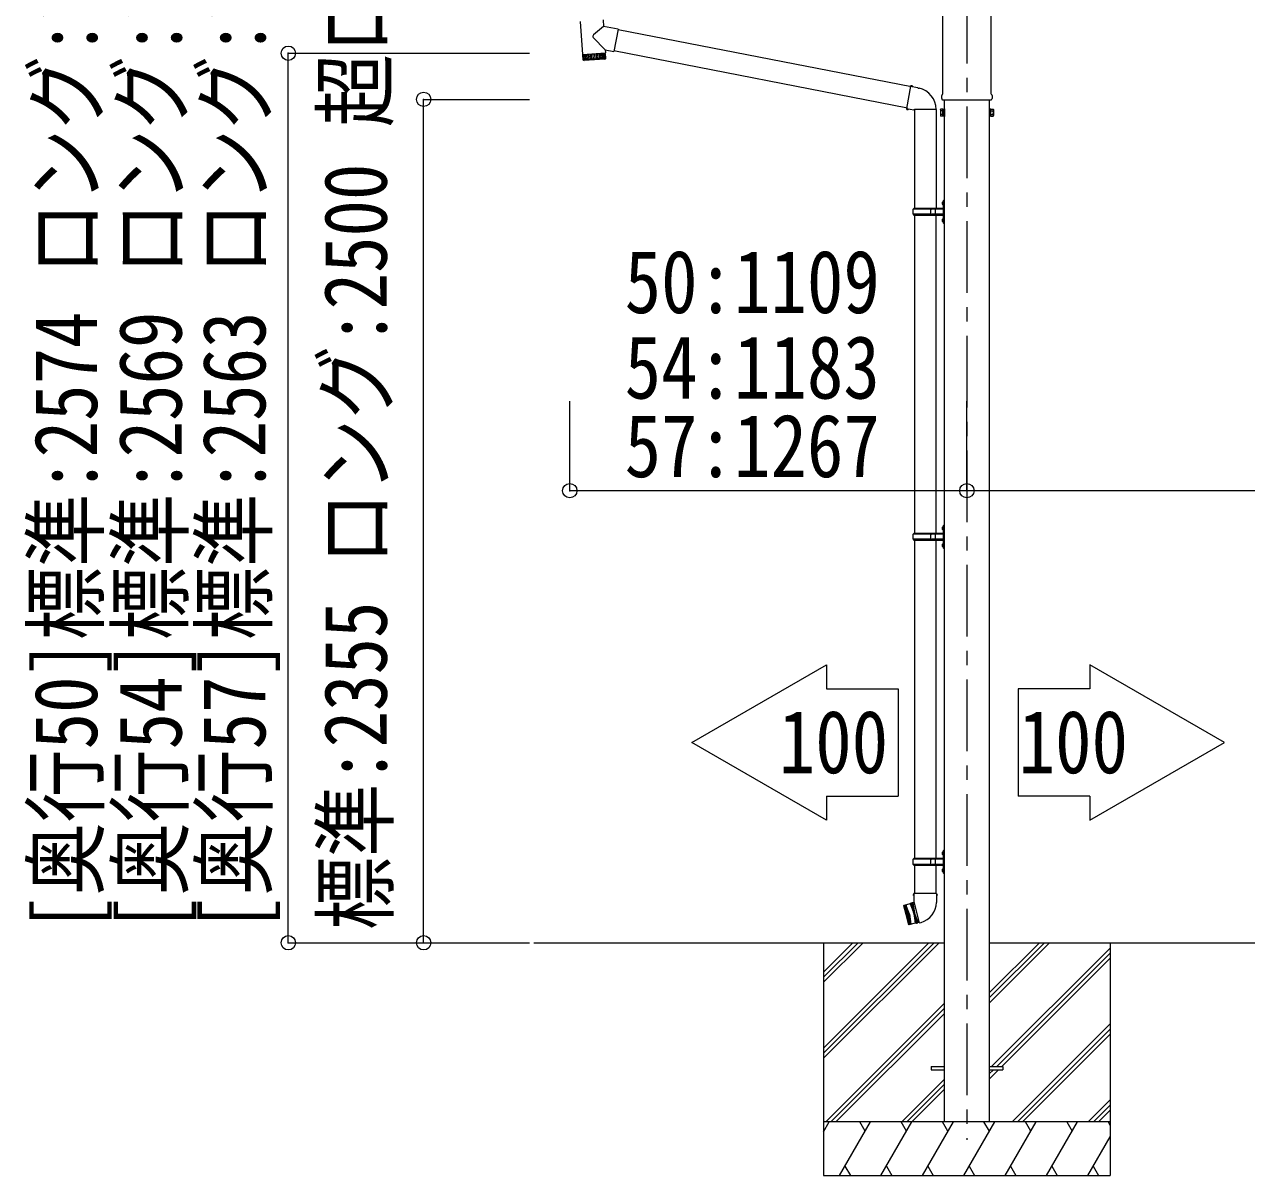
# Model space of a CAD drawing. Units: millimetres, scale not verified. Extents: x -11243 to 11243, y -7760 to 7760.
# Drawn here: x 1104 to 4516, y -5109 to -1895 of the extents above; entities that cross this region are included whole.
import ezdxf
from ezdxf.enums import TextEntityAlignment as Align

# ---------------------------------------------------------------- set-up
doc = ezdxf.new("R2010")
doc.units = ezdxf.units.MM
doc.header["$LTSCALE"] = 40
doc.header["$PDMODE"] = 32
doc.header["$PDSIZE"] = 40
doc.linetypes.add('CHAIN1', pattern=[8, 5, -1, 1, -1])
for name, color, linetype, lineweight in [('0-0_0', 7, 'Continuous', 9), ('0-1_本体', 5, 'CHAIN1', 9), ('0-3_ELV2', 4, 'Continuous', 9), ('0-6_OTH_LINE', 7, 'Continuous', 9), ('0-9_OUTLINE', 7, 'Continuous', 9), ('0-E_DET2', 6, 'Continuous', 9)]:
    doc.layers.add(name, color=color, linetype=linetype, lineweight=lineweight)
doc.styles.add('ＭＳ ゴシック', font='')
doc.styles.get('ＭＳ ゴシック').set_extended_font_data('MS Gothic')

msp = doc.modelspace()

# ---------------------------------------------------------------- linework, layer by layer
at = {"layer": '0-0_0'}
for p, q in [((2526.47, -4459.39), (3672.53, -4459.39)), ((3335.03, -4459.39), (3335.03, -5109.39)), ((3335.03, -4753.56), (3629.21, -4459.39)), ((3335.03, -4767.7), (3643.35, -4459.39)), ((3335.03, -4781.85), (3657.49, -4459.39)), ((3335.03, -4569.72), (3445.36, -4459.39)), ((3335.03, -4555.57), (3431.22, -4459.39)), ((3335.03, -4541.43), (3417.08, -4459.39)), ((3797.53, -4459.39), (6572.45, -4459.39)), ((3797.53, -4627.72), (3965.86, -4459.39)), ((3797.53, -4613.57), (3951.72, -4459.39)), ((3797.53, -4599.43), (3937.58, -4459.39)), ((4135.03, -4459.39), (4135.03, -5109.39)), ((3804.21, -4804.89), (4135.03, -4474.07)), ((3818.35, -4804.89), (4135.03, -4488.21)), ((3832.49, -4804.89), (4135.03, -4502.35)), ((3341.34, -4959.39), (3672.53, -4628.2)), ((3355.48, -4959.39), (3672.53, -4642.34)), ((3369.62, -4959.39), (3672.53, -4656.48)), ((3861.84, -4959.39), (4135.03, -4686.2)), ((3875.98, -4959.39), (4135.03, -4700.34)), ((3890.12, -4959.39), (4135.03, -4714.48)), ((3672.53, -4840.33), (3553.47, -4959.39)), ((3797.53, -4839.85), (3823.49, -4813.89)), ((3797.53, -4825.7), (3809.35, -4813.89)), ((3567.61, -4959.39), (3672.53, -4854.47)), ((3581.76, -4959.39), (3672.53, -4868.61)), ((4073.97, -4959.39), (4135.03, -4898.33)), ((4088.11, -4959.39), (4135.03, -4912.47)), ((4102.26, -4959.39), (4135.03, -4926.61)), ((4135.03, -4959.39), (3335.03, -4959.39)), ((3335.03, -4986.89), (3350.91, -4959.39)), ((3379.78, -5109.39), (3466.38, -4959.39)), ((3451.38, -4985.37), (3436.38, -4959.39)), ((3495.25, -5109.39), (3581.85, -4959.39)), ((3566.85, -4985.37), (3551.85, -4959.39)), ((3610.72, -5109.39), (3697.32, -4959.39)), ((3682.32, -4985.37), (3667.32, -4959.39)), ((3726.19, -5109.39), (3812.79, -4959.39)), ((3797.79, -4985.37), (3782.79, -4959.38)), ((3841.66, -5109.39), (3928.26, -4959.39)), ((3913.26, -4985.37), (3898.26, -4959.39)), ((3957.13, -5109.39), (4043.73, -4959.39)), ((4013.73, -4959.39), (4028.73, -4985.37)), ((4129.2, -4959.39), (4135.03, -4969.49)), ((4072.6, -5109.39), (4135.03, -5001.25)), ((3394.77, -5083.41), (3409.77, -5109.39)), ((3510.25, -5083.41), (3525.24, -5109.39)), ((3625.72, -5083.41), (3640.72, -5109.39)), ((3741.19, -5083.41), (3756.19, -5109.39)), ((3856.66, -5083.41), (3871.65, -5109.39)), ((3972.13, -5083.41), (3987.12, -5109.39)), ((4087.6, -5083.41), (4102.59, -5109.39)), ((3335.03, -5109.39), (4135.03, -5109.39))]:
    msp.add_line(p, q, dxfattribs=at)
at = {"layer": '0-1_本体'}
msp.add_line((3735.03, -1804.56), (3735.03, -5010), dxfattribs=at)
at = {"layer": '0-3_ELV2'}
for p, q in [((3666.78, -1833.36), (3666.78, -2090.11)), ((3803.28, -2090.11), (3803.28, -1833.36)), ((3664.78, -2101.99), (3664.78, -2093.99)), ((3666.48, -2105.39), (3666.48, -2105.39)), ((3666.57, -2090.52), (3666.57, -2090.52)), ((3666.78, -2105.49), (3666.76, -2105.49)), ((3666.78, -2105.49), (3803.28, -2105.49)), ((3672.53, -4959.39), (3672.53, -2105.49)), ((3797.53, -2105.49), (3797.53, -4959.39)), ((3803.3, -2105.49), (3803.28, -2105.49)), ((3803.49, -2090.52), (3803.49, -2090.52)), ((3805.28, -2093.99), (3805.28, -2101.99)), ((3661.03, -2132.89), (3661.79, -2131.57)), ((3661.03, -2132.89), (3661.03, -2149.89)), ((3668.03, -2131.57), (3661.79, -2131.57)), ((3668.03, -2136.48), (3661.79, -2136.48)), ((3668.03, -2146.29), (3661.79, -2146.29)), ((3668.03, -2151.2), (3668.03, -2131.57)), ((3668.03, -2132.19), (3670.53, -2132.19)), ((3802.03, -2132.19), (3799.53, -2132.19)), ((3802.03, -2151.2), (3802.03, -2131.57)), ((3802.03, -2131.57), (3808.27, -2131.57)), ((3802.03, -2136.48), (3808.27, -2136.48)), ((3802.03, -2146.29), (3808.27, -2146.29)), ((3809.03, -2132.89), (3808.27, -2131.57)), ((3809.03, -2132.89), (3809.03, -2149.89)), ((3661.03, -2149.89), (3661.79, -2151.2)), ((3668.03, -2151.2), (3661.79, -2151.2)), ((3670.53, -2150.59), (3668.03, -2150.59)), ((3797.53, -2151.89), (3799.53, -2151.89)), ((3799.53, -2150.59), (3802.03, -2150.59)), ((3802.03, -2151.2), (3808.27, -2151.2)), ((3809.03, -2149.89), (3808.27, -2151.2)), ((3635.03, -4804.89), (3672.53, -4804.89)), ((3635.03, -4804.89), (3635.03, -4813.89)), ((3797.53, -4804.89), (3835.03, -4804.89)), ((3835.03, -4804.89), (3835.03, -4813.89)), ((3635.03, -4813.89), (3672.53, -4813.89)), ((3797.53, -4813.89), (3835.03, -4813.89))]:
    msp.add_line(p, q, dxfattribs=at)
for points in [[(3666.59, -2105.45), (3666.53, -2105.42), (3666.48, -2105.39)], [(3666.76, -2105.49), (3666.6, -2105.45), (3666.59, -2105.45)], [(3803.47, -2105.45), (3803.31, -2105.49), (3803.3, -2105.49)], [(3803.58, -2105.39), (3803.58, -2105.39), (3803.47, -2105.45)], [(3799.53, -2151.89), (3799.53, -2130.89), (3797.53, -2130.89)]]:
    msp.add_lwpolyline(points, dxfattribs=at)
msp.add_lwpolyline([(3670.53, -2151.89), (3670.53, -2130.89), (3672.53, -2130.89), (3672.53, -2151.89)], close=True, dxfattribs=at)
for centre, radius, start, end in [((3669.03, -2093.99), 4.25, 125.37642, 180), ((3669.03, -2101.99), 4.25, 180, 233.11111), ((3666.28, -2090.11), 0.5, 305.4181, 359.95288), ((3803.78, -2090.11), 0.5, 180.04713, 234.58188), ((3801.03, -2093.99), 4.25, 0, 54.62358), ((3801.03, -2101.99), 4.25, 306.88889, 0), ((3665.37, -2134.03), 4.34, 145.61575, 214.38425), ((3677.27, -2141.39), 16.24, 162.41205, 197.58795), ((3665.37, -2148.75), 4.34, 145.61575, 214.38425), ((3804.68, -2134.03), 4.34, 325.61575, 34.38425), ((3792.79, -2141.39), 16.24, 342.41205, 17.58795), ((3804.68, -2148.75), 4.34, 325.61575, 34.38425)]:
    msp.add_arc(centre, radius, start, end, dxfattribs=at)
at = {"layer": '0-6_OTH_LINE', "color": 6}
for p, q in [((2626.47, -3197.06), (2626.47, -2947.06)), ((3735.03, -3197.06), (3735.03, -2947.06)), ((3735.03, -3197.06), (2626.47, -3197.06)), ((6635.03, -3197.06), (3735.03, -3197.06))]:
    msp.add_line(p, q, dxfattribs=at)
at = {"layer": '0-6_OTH_LINE'}
for p, q in [((3342.73, -3683.03), (3342.73, -3750.23)), ((4078.68, -3683.03), (4078.68, -3750.23)), ((3342.73, -4049.83), (3543.13, -4049.83)), ((4078.68, -4049.83), (3878.28, -4049.83)), ((4078.68, -4049.83), (4078.68, -4117.03))]:
    msp.add_line(p, q, dxfattribs=at)
for points in [[(3342.73, -4049.83), (3342.73, -4117.03), (2966.87, -3900.03), (3342.73, -3683.03)], [(4078.68, -4117.03), (4454.53, -3900.03), (4078.68, -3683.03)], [(3342.73, -3750.23), (3543.13, -3750.23), (3543.13, -4049.83)], [(4078.68, -3750.23), (3878.28, -3750.23), (3878.28, -4049.83)]]:
    msp.add_lwpolyline(points, dxfattribs=at)
at = {"layer": '0-6_OTH_LINE', "color": 6}
for p in [(2626.47, -3197.06), (3735.03, -3197.06)]:
    msp.add_point(p, dxfattribs=at)
at = {"layer": '0-9_OUTLINE'}
for p, q in [((2655.78, -1887.25), (2662.23, -1979.42)), ((2720.9, -1901), (2692.6, -1924.46)), ((2719.63, -1882.78), (2720.9, -1901)), ((2761.66, -1908.92), (2720.9, -1901)), ((2761.66, -1908.92), (2749.6, -1970.96)), ((2725.47, -1966.27), (2692.19, -1931.78)), ((3580.13, -2069.8), (2761.33, -1910.64)), ((2662.23, -1979.42), (2726.07, -1974.96)), ((2726.14, -1975.96), (2662.3, -1980.42)), ((2686.5, -1978.73), (2687.55, -1993.69)), ((2690.89, -1978.42), (2691.93, -1993.38)), ((2695.34, -1978.11), (2696.38, -1993.07)), ((2699.77, -1977.8), (2700.81, -1992.76)), ((2704.09, -1977.5), (2705.13, -1992.46)), ((2708.22, -1977.21), (2709.26, -1992.17)), ((2712.07, -1976.94), (2713.12, -1991.9)), ((2715.58, -1976.69), (2716.63, -1991.66)), ((2718.68, -1976.48), (2719.72, -1991.44)), ((2721.29, -1976.29), (2722.34, -1991.26)), ((2721.59, -1975.27), (2721.64, -1976.27)), ((2723.38, -1976.15), (2724.43, -1991.11)), ((2724.91, -1976.04), (2725.95, -1991.01)), ((2725.47, -1966.27), (2726.07, -1974.96)), ((2725.47, -1966.27), (2749.6, -1970.96)), ((2726.83, -1988.99), (2726.14, -1975.96)), ((3569.76, -2128.6), (2749.93, -1969.24)), ((2662.3, -1980.42), (2663.44, -1993.42)), ((2664.02, -1994.95), (2663, -1980.37)), ((2663.43, -1993.37), (2726.82, -1988.94)), ((2664.23, -1980.28), (2665.27, -1995.25)), ((2667.08, -1995.12), (2666.04, -1980.16)), ((2724.04, -1992.14), (2666.64, -1996.16)), ((2666.72, -1979.11), (2666.81, -1980.1)), ((2668.4, -1979.99), (2669.44, -1994.96)), ((2672.31, -1994.76), (2671.26, -1979.79)), ((2675.62, -1994.53), (2674.57, -1979.56)), ((2678.26, -1979.3), (2679.31, -1994.27)), ((2682.26, -1979.02), (2683.31, -1993.99)), ((3577.98, -2067.39), (3566.92, -2130.12)), ((3577.98, -2067.39), (3579.12, -2065.41)), ((3577.98, -2067.39), (3597.61, -2071.21)), ((3579.12, -2065.41), (3582.69, -2066.04)), ((3582.69, -2066.04), (3583.1, -2068.39)), ((3597.61, -2071.21), (3599.3, -2072.84)), ((3599.3, -2072.84), (3601.42, -2073.29)), ((3566.92, -2130.12), (3567.31, -2132.38)), ((3566.92, -2130.12), (3586.67, -2133.25)), ((3567.31, -2132.38), (3570.88, -2133.01)), ((3570.88, -2133.01), (3572.07, -2130.94)), ((3586.67, -2133.25), (3588.88, -2132.27)), ((3588.88, -2132.27), (3588.88, -2132.3)), ((3589.04, -2132.5), (3589.74, -2132.62)), ((3589.18, -2132.52), (3589.18, -2409.39)), ((3648.21, -2132.66), (3589.85, -2132.66)), ((3649.01, -2132.5), (3648.32, -2132.62)), ((3648.88, -2132.52), (3648.88, -2409.39)), ((3670.53, -2385.89), (3668.53, -2387.89)), ((3668.53, -2387.89), (3668.53, -2448.89)), ((3670.53, -2385.89), (3670.53, -2450.89)), ((3670.53, -2385.89), (3672.53, -2385.89)), ((3585.53, -2411.39), (3586.53, -2409.39)), ((3585.53, -2425.39), (3585.53, -2411.39)), ((3634.02, -2411.39), (3585.53, -2411.39)), ((3668.03, -2409.39), (3586.53, -2409.39)), ((3634.02, -2427.39), (3634.02, -2409.39)), ((3634.78, -2409.39), (3636.78, -2411.39)), ((3668.03, -2411.39), (3636.78, -2411.39)), ((3647.15, -2411.39), (3645.15, -2409.39)), ((3647.15, -2425.39), (3647.15, -2411.39)), ((3666.23, -2392.24), (3668.27, -2393.24)), ((3667.5, -2390.24), (3668.13, -2390.24)), ((3667.5, -2390.24), (3667.5, -2398.54)), ((3667.5, -2398.54), (3668.13, -2398.54)), ((3668.13, -2390.24), (3668.53, -2390.64)), ((3668.27, -2393.24), (3668.88, -2394.39)), ((3585.53, -2425.39), (3586.53, -2427.39)), ((3634.02, -2425.39), (3585.53, -2425.39)), ((3586.53, -2427.39), (3668.03, -2427.39)), ((3588.68, -2427.39), (3588.68, -3316.88)), ((3634.78, -2427.39), (3636.78, -2425.39)), ((3668.03, -2425.39), (3636.78, -2425.39)), ((3647.15, -2425.39), (3645.15, -2427.39)), ((3648.38, -2427.39), (3648.38, -3316.88)), ((3666.23, -2440.24), (3668.27, -2441.24)), ((3667.5, -2438.24), (3668.13, -2438.24)), ((3667.5, -2438.24), (3667.5, -2446.54)), ((3667.5, -2446.54), (3668.13, -2446.54)), ((3668.13, -2438.24), (3668.13, -2446.54)), ((3668.13, -2438.24), (3668.53, -2438.64)), ((3668.13, -2446.54), (3668.53, -2446.14)), ((3668.27, -2441.24), (3668.88, -2442.39)), ((3668.53, -2448.89), (3670.53, -2450.89)), ((3672.53, -2450.89), (3670.53, -2450.89)), ((3666.23, -3299.74), (3668.27, -3300.74)), ((3667.5, -3297.74), (3668.13, -3297.74)), ((3667.5, -3297.74), (3667.5, -3306.04)), ((3667.5, -3306.04), (3668.13, -3306.04)), ((3668.13, -3297.74), (3668.53, -3298.14)), ((3668.27, -3300.74), (3668.88, -3301.89)), ((3670.53, -3293.39), (3668.53, -3295.39)), ((3668.53, -3295.39), (3668.53, -3356.39)), ((3670.53, -3293.39), (3670.53, -3358.39)), ((3670.53, -3293.39), (3672.53, -3293.39)), ((3585.53, -3318.89), (3586.53, -3316.89)), ((3585.53, -3332.89), (3585.53, -3318.89)), ((3634.02, -3318.89), (3585.53, -3318.89)), ((3585.53, -3332.89), (3586.53, -3334.89)), ((3634.02, -3332.89), (3585.53, -3332.89)), ((3668.03, -3316.89), (3586.53, -3316.89)), ((3586.53, -3334.89), (3668.03, -3334.89)), ((3588.68, -3334.88), (3588.68, -4224.39)), ((3634.02, -3334.89), (3634.02, -3316.89)), ((3634.78, -3316.89), (3636.78, -3318.89)), ((3634.78, -3334.89), (3636.78, -3332.89)), ((3668.03, -3318.89), (3636.78, -3318.89)), ((3668.03, -3332.89), (3636.78, -3332.89)), ((3647.15, -3318.89), (3645.15, -3316.89)), ((3647.15, -3332.89), (3645.15, -3334.89)), ((3647.15, -3332.89), (3647.15, -3318.89)), ((3648.38, -3334.88), (3648.38, -4224.39)), ((3666.23, -3347.74), (3668.27, -3348.74)), ((3667.5, -3345.74), (3668.13, -3345.74)), ((3667.5, -3345.74), (3667.5, -3354.04)), ((3667.5, -3354.04), (3668.13, -3354.04)), ((3668.13, -3345.74), (3668.13, -3354.04)), ((3668.13, -3345.74), (3668.53, -3346.14)), ((3668.13, -3354.04), (3668.53, -3353.64)), ((3668.27, -3348.74), (3668.88, -3349.89)), ((3668.53, -3356.39), (3670.53, -3358.39)), ((3672.53, -3358.39), (3670.53, -3358.39)), ((3585.53, -4226.39), (3586.53, -4224.39)), ((3585.53, -4240.39), (3585.53, -4226.39)), ((3634.02, -4226.39), (3585.53, -4226.39)), ((3668.03, -4224.39), (3586.53, -4224.39)), ((3634.02, -4242.39), (3634.02, -4224.39)), ((3634.78, -4224.39), (3636.78, -4226.39)), ((3668.03, -4226.39), (3636.78, -4226.39)), ((3647.15, -4226.39), (3645.15, -4224.39)), ((3647.15, -4240.39), (3647.15, -4226.39)), ((3666.23, -4207.24), (3668.27, -4208.24)), ((3667.5, -4205.24), (3668.13, -4205.24)), ((3667.5, -4205.24), (3667.5, -4213.54)), ((3667.5, -4213.54), (3668.13, -4213.54)), ((3668.13, -4205.24), (3668.53, -4205.64)), ((3668.27, -4208.24), (3668.88, -4209.39)), ((3670.53, -4200.89), (3668.53, -4202.89)), ((3668.53, -4202.89), (3668.53, -4263.89)), ((3670.53, -4200.89), (3670.53, -4265.89)), ((3670.53, -4200.89), (3672.53, -4200.89)), ((3585.53, -4240.39), (3586.53, -4242.39)), ((3634.02, -4240.39), (3585.53, -4240.39)), ((3586.53, -4242.39), (3668.03, -4242.39)), ((3588.68, -4242.39), (3588.68, -4322.09)), ((3634.78, -4242.39), (3636.78, -4240.39)), ((3668.03, -4240.39), (3636.78, -4240.39)), ((3647.15, -4240.39), (3645.15, -4242.39)), ((3648.38, -4242.39), (3648.38, -4322.09)), ((3666.23, -4255.24), (3668.27, -4256.24)), ((3667.5, -4253.24), (3668.13, -4253.24)), ((3667.5, -4253.24), (3667.5, -4261.54)), ((3667.5, -4261.54), (3668.13, -4261.54)), ((3668.13, -4253.24), (3668.13, -4261.54)), ((3668.13, -4253.24), (3668.53, -4253.64)), ((3668.13, -4261.54), (3668.53, -4261.14)), ((3668.27, -4256.24), (3668.88, -4257.39)), ((3668.53, -4263.89), (3670.53, -4265.89)), ((3672.53, -4265.89), (3670.53, -4265.89)), ((3586.83, -4322.09), (3585.13, -4326.59)), ((3586.86, -4327.09), (3585.13, -4326.59)), ((3650.23, -4322.09), (3586.83, -4322.09)), ((3586.83, -4322.09), (3586.97, -4345.33)), ((3650.23, -4322.09), (3650.08, -4347.09)), ((3558.25, -4355.62), (3558.6, -4355)), ((3558.25, -4355.62), (3572.56, -4409.03)), ((3576.47, -4350.22), (3558.6, -4355)), ((3573.17, -4409.39), (3558.6, -4355)), ((3562.46, -4353.97), (3577.03, -4408.35)), ((3566.85, -4381.94), (3562.46, -4353.97)), ((3564.4, -4353.45), (3578.97, -4407.83)), ((3574.58, -4379.87), (3564.4, -4353.45)), ((3579.11, -4348.47), (3576.47, -4350.22)), ((3579.11, -4348.47), (3581.04, -4347.96)), ((3594.2, -4404.79), (3579.11, -4348.47)), ((3584, -4347.42), (3581.04, -4347.96)), ((3581.04, -4347.96), (3596.13, -4404.27)), ((3586.9, -4346.65), (3584, -4347.42)), ((3584, -4347.42), (3588.58, -4376.11)), ((3586.97, -4345.33), (3586.58, -4345.44)), ((3586.58, -4345.44), (3602.18, -4403.68)), ((3566.85, -4381.94), (3577.03, -4408.35)), ((3574.58, -4379.87), (3578.97, -4407.83)), ((3598.96, -4403.25), (3588.58, -4376.11)), ((3573.17, -4409.39), (3572.56, -4409.03)), ((3591.04, -4404.6), (3573.17, -4409.39)), ((3594.2, -4404.79), (3591.04, -4404.6)), ((3594.2, -4404.79), (3596.13, -4404.27)), ((3598.96, -4403.25), (3596.13, -4404.27)), ((3601.86, -4402.48), (3598.96, -4403.25)), ((3602.18, -4403.68), (3607.09, -4402.37))]:
    msp.add_line(p, q, dxfattribs=at)
for points in [[(3666.23, -2396.54), (3668.27, -2395.54), (3668.88, -2394.39)], [(3668.13, -2390.24), (3668.13, -2398.54), (3668.53, -2398.14)], [(3666.23, -2444.54), (3668.27, -2443.54), (3668.88, -2442.39)], [(3666.23, -3304.04), (3668.27, -3303.04), (3668.88, -3301.89)], [(3668.13, -3297.74), (3668.13, -3306.04), (3668.53, -3305.64)], [(3666.23, -3352.04), (3668.27, -3351.04), (3668.88, -3349.89)], [(3666.23, -4211.54), (3668.27, -4210.54), (3668.88, -4209.39)], [(3668.13, -4205.24), (3668.13, -4213.54), (3668.53, -4213.14)], [(3666.23, -4259.54), (3668.27, -4258.54), (3668.88, -4257.39)], [(3650.23, -4322.09), (3651.73, -4326.59), (3650.2, -4327.09)], [(3576.47, -4350.22), (3586.65, -4376.63), (3591.04, -4404.6)]]:
    msp.add_lwpolyline(points, dxfattribs=at)
for centre, radius, start, end in [((2695.79, -1928.31), 5, 129.65551, 223.97399), ((2666.43, -1993.16), 3, 185, 274.04832), ((2723.83, -1989.15), 3, 274, 3), ((3588.88, -2132.27), 60.3, 359.96938, 78), ((3589.08, -2132.3), 0.2, 180, 260), ((3589.69, -2132.92), 0.3, 57.22653, 80), ((3648.37, -2132.92), 0.3, 100, 122.77347), ((3648.98, -2132.3), 0.2, 280, 359.96938), ((3671.83, -2394.39), 6, 136.21765, 223.78235), ((3668.03, -2408.89), 0.5, 270, 0), ((3668.03, -2410.89), 0.5, 270, 0), ((3671.83, -2442.39), 6, 136.21765, 223.78235), ((3668.03, -2425.89), 0.5, 0, 90), ((3668.03, -2427.89), 0.5, 0, 90), ((3671.83, -3301.89), 6, 136.21765, 223.78235), ((3668.03, -3316.39), 0.5, 270, 0), ((3668.03, -3318.39), 0.5, 270, 0), ((3668.03, -3333.39), 0.5, 0, 90), ((3668.03, -3335.39), 0.5, 0, 90), ((3671.83, -3349.89), 6, 136.21765, 223.78235), ((3671.83, -4209.39), 6, 136.21765, 223.78235), ((3668.03, -4223.89), 0.5, 270, 0), ((3668.03, -4225.89), 0.5, 270, 0), ((3671.83, -4257.39), 6, 136.21765, 223.78235), ((3668.03, -4240.89), 0.5, 0, 90), ((3668.03, -4242.89), 0.5, 0, 90), ((3592.08, -4346.34), 58, 285, 359.65623)]:
    msp.add_arc(centre, radius, start, end, dxfattribs=at)
at = {"layer": '0-E_DET2'}
for p, q in [((1840.76, -1975.61), (2513.8, -1975.61)), ((1840.76, -4459.39), (1840.76, -1975.61)), ((2218.51, -2104.39), (2513.8, -2104.39)), ((2218.51, -4459.39), (2218.51, -2104.39)), ((1840.76, -4459.39), (2513.8, -4459.39)), ((2218.51, -4459.39), (2513.8, -4459.39))]:
    msp.add_line(p, q, dxfattribs=at)
for p in [(1840.76, -1975.61), (2218.51, -2104.39), (1840.76, -4459.39), (2218.51, -4459.39)]:
    msp.add_point(p, dxfattribs=at)

# ---------------------------------------------------------------- texts
at = {"layer": '0-6_OTH_LINE', "style": 'ＭＳ ゴシック', "width": 0.85}
for s, p in [('[奥行50]標準:2574 ロング:2709 超ロング:3019', (1359.74, -4429.18)), ('[奥行54]標準:2569 ロング:2704 超ロング:3014', (1595.68, -4429.18)), ('[奥行57]標準:2563 ロング:2708 超ロング:3008', (1829.56, -4429.18)), ('標準:2355 ロング:2500 超ロング:2800', (2168.39, -4423.59))]:
    msp.add_text(s, height=176, rotation=90, dxfattribs=at).set_placement(p, align=Align.BOTTOM_LEFT)
for s, p in [('50:1109', (2779.64, -2754.08)), ('54:1183', (2779.64, -2992.79)), ('57:1267', (2779.64, -3212.09)), ('100', (3209.97, -4038.79)), ('100', (3879.5, -4038.79))]:
    msp.add_text(s, height=176, dxfattribs=at).set_placement(p, align=Align.BOTTOM_LEFT)

doc.saveas('drawing.dxf')
